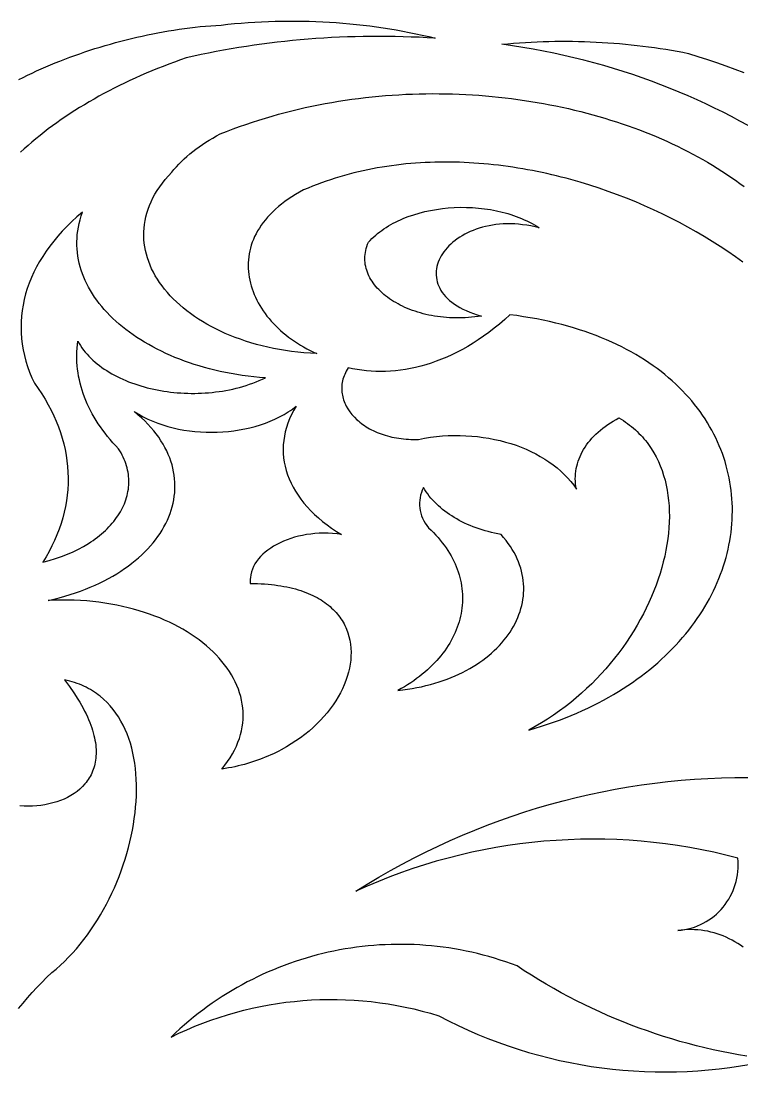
# Model space of a CAD drawing. Extents: x -1145 to -490, y -328 to 327.
# Drawn here: x -1094.1 to -1036.7, y -208.8 to -125.1 of the extents above; entities that cross this region are included whole.
import ezdxf

# ---------------------------------------------------------------- set-up
doc = ezdxf.new("R2010")
doc.units = 0
doc.layers.add('LAYER_1', color=18, linetype='CONTINUOUS')

msp = doc.modelspace()

# ---------------------------------------------------------------- linework, layer by layer
at = {"layer": 'LAYER_1'}
for points in [[(-1094.308, -129.794), (-1093.965, -129.62), (-1093.617, -129.448), (-1093.263, -129.278), (-1092.904, -129.111), (-1092.54, -128.946), (-1092.171, -128.785), (-1091.797, -128.626), (-1091.418, -128.469), (-1091.036, -128.316), (-1090.649, -128.166), (-1090.258, -128.019), (-1089.864, -127.875), (-1089.466, -127.734), (-1089.065, -127.596), (-1088.661, -127.462), (-1088.254, -127.332), (-1087.844, -127.205), (-1087.433, -127.081), (-1087.019, -126.962), (-1086.603, -126.846), (-1086.185, -126.734), (-1085.766, -126.626), (-1085.346, -126.522), (-1084.925, -126.423), (-1084.502, -126.327), (-1084.079, -126.236), (-1083.656, -126.149), (-1083.233, -126.066), (-1082.809, -125.989), (-1082.386, -125.915), (-1081.963, -125.847), (-1081.541, -125.783), (-1081.12, -125.724), (-1080.7, -125.67), (-1080.281, -125.621), (-1079.863, -125.577), (-1079.448, -125.538), (-1079.034, -125.505), (-1078.623, -125.477), (-1078.214, -125.454), (-1077.677, -125.395), (-1077.139, -125.342), (-1076.6, -125.295), (-1076.06, -125.253), (-1075.52, -125.218), (-1074.98, -125.189), (-1074.439, -125.166), (-1073.898, -125.148), (-1073.357, -125.137), (-1072.817, -125.131), (-1072.276, -125.132), (-1071.735, -125.138), (-1071.195, -125.151), (-1070.656, -125.169), (-1070.117, -125.193), (-1069.579, -125.223), (-1069.041, -125.259), (-1068.505, -125.301), (-1067.97, -125.348), (-1067.436, -125.402), (-1066.903, -125.461), (-1066.372, -125.526), (-1065.843, -125.598), (-1065.315, -125.674), (-1064.789, -125.757), (-1064.265, -125.846), (-1063.743, -125.94), (-1063.224, -126.04), (-1062.706, -126.146), (-1062.191, -126.258), (-1061.679, -126.376), (-1061.169, -126.499), (-1061.81, -126.461), (-1062.45, -126.43), (-1063.089, -126.404), (-1063.726, -126.383), (-1064.363, -126.369), (-1064.999, -126.36), (-1065.633, -126.357), (-1066.267, -126.359), (-1066.899, -126.367), (-1067.529, -126.381), (-1068.159, -126.4), (-1068.787, -126.425), (-1069.413, -126.455), (-1070.038, -126.491), (-1070.662, -126.532), (-1071.284, -126.579), (-1071.904, -126.632), (-1072.522, -126.69), (-1073.139, -126.753), (-1073.754, -126.822), (-1074.368, -126.896), (-1074.979, -126.976), (-1075.588, -127.061), (-1076.196, -127.152), (-1076.801, -127.248), (-1077.405, -127.349), (-1078.006, -127.456), (-1078.605, -127.568), (-1079.202, -127.686), (-1079.797, -127.808), (-1080.39, -127.936), (-1080.98, -128.07), (-1081.449, -128.232), (-1081.914, -128.399), (-1082.375, -128.569), (-1082.83, -128.743), (-1083.282, -128.921), (-1083.728, -129.103), (-1084.171, -129.289), (-1084.608, -129.478), (-1085.04, -129.671), (-1085.468, -129.868), (-1085.891, -130.068), (-1086.309, -130.272), (-1086.722, -130.479), (-1087.131, -130.69), (-1087.534, -130.905), (-1087.932, -131.122), (-1088.325, -131.343), (-1088.713, -131.568), (-1089.095, -131.795), (-1089.473, -132.026), (-1089.845, -132.26), (-1090.212, -132.497), (-1090.573, -132.738), (-1090.929, -132.981), (-1091.28, -133.227), (-1091.625, -133.477), (-1091.964, -133.729), (-1092.298, -133.985), (-1092.626, -134.243), (-1092.949, -134.504), (-1093.266, -134.767), (-1093.577, -135.034), (-1093.882, -135.303), (-1094.181, -135.575)], [(-1036.254, -133.46), (-1036.908, -133.098), (-1037.571, -132.743), (-1038.244, -132.397), (-1038.925, -132.058), (-1039.616, -131.728), (-1040.315, -131.406), (-1041.022, -131.093), (-1041.738, -130.789), (-1042.462, -130.493), (-1043.194, -130.207), (-1043.934, -129.929), (-1044.682, -129.661), (-1045.437, -129.403), (-1046.199, -129.154), (-1046.969, -128.915), (-1047.746, -128.686), (-1048.529, -128.468), (-1049.319, -128.259), (-1050.116, -128.061), (-1050.919, -127.873), (-1051.728, -127.697), (-1052.543, -127.531), (-1053.364, -127.376), (-1054.191, -127.232), (-1055.023, -127.1), (-1055.86, -126.98), (-1055.393, -126.937), (-1054.924, -126.898), (-1054.456, -126.864), (-1053.986, -126.834), (-1053.517, -126.808), (-1053.047, -126.787), (-1052.577, -126.77), (-1052.106, -126.757), (-1051.636, -126.748), (-1051.166, -126.744), (-1050.696, -126.744), (-1050.226, -126.748), (-1049.757, -126.756), (-1049.288, -126.768), (-1048.819, -126.785), (-1048.351, -126.806), (-1047.884, -126.831), (-1047.417, -126.861), (-1046.951, -126.894), (-1046.486, -126.932), (-1046.022, -126.974), (-1045.559, -127.02), (-1045.097, -127.071), (-1044.637, -127.125), (-1044.177, -127.184), (-1043.719, -127.247), (-1043.263, -127.314), (-1042.808, -127.386), (-1042.354, -127.461), (-1041.903, -127.541), (-1041.453, -127.624), (-1041.005, -127.712), (-1040.248, -127.948), (-1039.499, -128.19), (-1038.758, -128.439), (-1038.027, -128.695), (-1037.305, -128.957), (-1036.592, -129.225)], [(-1036.663, -144.328), (-1037.255, -143.903), (-1037.859, -143.486), (-1038.475, -143.078), (-1039.103, -142.679), (-1039.742, -142.289), (-1040.391, -141.909), (-1041.051, -141.539), (-1041.721, -141.178), (-1042.4, -140.829), (-1043.088, -140.49), (-1043.785, -140.162), (-1044.49, -139.845), (-1045.203, -139.54), (-1045.922, -139.247), (-1046.649, -138.967), (-1047.382, -138.699), (-1048.121, -138.444), (-1048.866, -138.202), (-1049.616, -137.973), (-1050.37, -137.759), (-1050.749, -137.657), (-1051.129, -137.558), (-1051.51, -137.463), (-1051.892, -137.372), (-1052.274, -137.285), (-1052.658, -137.201), (-1053.042, -137.121), (-1053.426, -137.044), (-1053.812, -136.972), (-1054.198, -136.903), (-1054.584, -136.839), (-1054.971, -136.778), (-1055.359, -136.721), (-1055.746, -136.668), (-1056.134, -136.62), (-1056.523, -136.575), (-1056.911, -136.534), (-1057.3, -136.498), (-1057.689, -136.466), (-1058.077, -136.438), (-1058.466, -136.415), (-1058.855, -136.395), (-1059.243, -136.38), (-1059.632, -136.37), (-1060.02, -136.364), (-1060.408, -136.362), (-1060.795, -136.365), (-1061.182, -136.373), (-1061.569, -136.385), (-1061.955, -136.402), (-1062.34, -136.423), (-1062.725, -136.449), (-1063.11, -136.48), (-1063.493, -136.515), (-1063.876, -136.556), (-1064.258, -136.601), (-1064.639, -136.651), (-1065.019, -136.706), (-1065.398, -136.766), (-1065.776, -136.831), (-1066.153, -136.901), (-1066.529, -136.976), (-1066.904, -137.057), (-1067.277, -137.142), (-1067.649, -137.233), (-1068.02, -137.328), (-1068.389, -137.43), (-1068.757, -137.536), (-1069.123, -137.648), (-1069.488, -137.765), (-1069.851, -137.887), (-1070.212, -138.015), (-1070.572, -138.149), (-1070.93, -138.288), (-1071.286, -138.433), (-1071.639, -138.583), (-1071.966, -138.761), (-1072.279, -138.943), (-1072.579, -139.129), (-1072.865, -139.319), (-1073.138, -139.512), (-1073.398, -139.709), (-1073.644, -139.91), (-1073.878, -140.113), (-1074.099, -140.32), (-1074.308, -140.53), (-1074.504, -140.742), (-1074.687, -140.957), (-1074.859, -141.174), (-1075.018, -141.394), (-1075.165, -141.615), (-1075.301, -141.839), (-1075.425, -142.064), (-1075.537, -142.291), (-1075.639, -142.519), (-1075.728, -142.748), (-1075.807, -142.979), (-1075.875, -143.21), (-1075.932, -143.442), (-1075.978, -143.675), (-1076.013, -143.909), (-1076.038, -144.142), (-1076.053, -144.376), (-1076.058, -144.609), (-1076.052, -144.843), (-1076.037, -145.076), (-1076.012, -145.308), (-1075.977, -145.54), (-1075.933, -145.771), (-1075.879, -146.001), (-1075.817, -146.229), (-1075.745, -146.457), (-1075.664, -146.682), (-1075.574, -146.907), (-1075.476, -147.129), (-1075.369, -147.349), (-1075.254, -147.567), (-1075.13, -147.783), (-1074.998, -147.996), (-1074.859, -148.207), (-1074.711, -148.415), (-1074.556, -148.62), (-1074.393, -148.822), (-1074.222, -149.02), (-1074.045, -149.215), (-1073.86, -149.406), (-1073.668, -149.594), (-1073.469, -149.777), (-1073.263, -149.957), (-1073.05, -150.132), (-1072.832, -150.303), (-1072.606, -150.469), (-1072.375, -150.63), (-1072.137, -150.787), (-1071.893, -150.938), (-1071.644, -151.084), (-1071.389, -151.225), (-1071.128, -151.36), (-1070.862, -151.489), (-1070.59, -151.612), (-1071.104, -151.584), (-1071.611, -151.545), (-1072.111, -151.495), (-1072.603, -151.435), (-1073.088, -151.366), (-1073.566, -151.286), (-1074.035, -151.198), (-1074.496, -151.099), (-1074.949, -150.992), (-1075.394, -150.876), (-1075.83, -150.751), (-1076.258, -150.618), (-1076.676, -150.476), (-1077.086, -150.326), (-1077.486, -150.169), (-1077.877, -150.003), (-1078.258, -149.831), (-1078.629, -149.651), (-1078.991, -149.464), (-1079.342, -149.27), (-1079.683, -149.07), (-1080.014, -148.863), (-1080.334, -148.65), (-1080.643, -148.431), (-1080.941, -148.207), (-1081.228, -147.976), (-1081.503, -147.741), (-1081.768, -147.5), (-1082.02, -147.255), (-1082.26, -147.004), (-1082.489, -146.749), (-1082.705, -146.49), (-1082.909, -146.227), (-1083.101, -145.96), (-1083.279, -145.689), (-1083.445, -145.415), (-1083.597, -145.137), (-1083.737, -144.856), (-1083.863, -144.573), (-1083.975, -144.287), (-1084.074, -143.998), (-1084.158, -143.707), (-1084.229, -143.415), (-1084.285, -143.12), (-1084.327, -142.824), (-1084.354, -142.526), (-1084.366, -142.228), (-1084.364, -141.928), (-1084.346, -141.628), (-1084.313, -141.327), (-1084.264, -141.025), (-1084.199, -140.724), (-1084.119, -140.422), (-1084.023, -140.121), (-1083.91, -139.821), (-1083.782, -139.521), (-1083.636, -139.222), (-1083.474, -138.924), (-1083.295, -138.627), (-1083.099, -138.332), (-1082.885, -138.039), (-1082.655, -137.748), (-1082.406, -137.459), (-1082.14, -137.172), (-1081.959, -136.953), (-1081.769, -136.738), (-1081.571, -136.526), (-1081.364, -136.318), (-1081.149, -136.113), (-1080.926, -135.912), (-1080.695, -135.714), (-1080.457, -135.521), (-1080.21, -135.332), (-1079.956, -135.146), (-1079.695, -134.965), (-1079.426, -134.788), (-1079.15, -134.616), (-1078.867, -134.448), (-1078.577, -134.285), (-1078.28, -134.126), (-1077.771, -133.924), (-1077.261, -133.729), (-1076.748, -133.54), (-1076.233, -133.359), (-1075.716, -133.184), (-1075.197, -133.017), (-1074.676, -132.856), (-1074.154, -132.701), (-1073.63, -132.554), (-1073.105, -132.413), (-1072.578, -132.278), (-1072.05, -132.15), (-1071.521, -132.029), (-1070.991, -131.914), (-1070.46, -131.806), (-1069.928, -131.704), (-1069.395, -131.608), (-1068.861, -131.519), (-1068.327, -131.436), (-1067.793, -131.36), (-1067.258, -131.289), (-1066.723, -131.225), (-1066.188, -131.167), (-1065.652, -131.115), (-1065.117, -131.069), (-1064.582, -131.03), (-1064.047, -130.996), (-1063.512, -130.968), (-1062.978, -130.946), (-1062.445, -130.93), (-1061.912, -130.92), (-1061.38, -130.916), (-1060.848, -130.918), (-1060.318, -130.925), (-1059.789, -130.938), (-1059.261, -130.957), (-1058.734, -130.981), (-1058.208, -131.011), (-1057.684, -131.047), (-1057.162, -131.088), (-1056.641, -131.134), (-1056.122, -131.186), (-1055.605, -131.244), (-1055.09, -131.307), (-1054.577, -131.375), (-1054.066, -131.448), (-1053.557, -131.527), (-1053.051, -131.611), (-1052.547, -131.7), (-1052.046, -131.794), (-1051.548, -131.894), (-1051.052, -131.999), (-1050.559, -132.108), (-1050.069, -132.223), (-1049.583, -132.342), (-1049.099, -132.467), (-1048.619, -132.596), (-1048.142, -132.731), (-1047.669, -132.87), (-1047.199, -133.014), (-1046.733, -133.162), (-1046.27, -133.316), (-1045.812, -133.474), (-1045.358, -133.637), (-1044.908, -133.804), (-1044.461, -133.976), (-1044.02, -134.152), (-1043.582, -134.333), (-1043.15, -134.519), (-1042.721, -134.709), (-1042.298, -134.903), (-1041.879, -135.101), (-1041.465, -135.304), (-1041.057, -135.511), (-1040.653, -135.723), (-1040.255, -135.938), (-1039.861, -136.158), (-1039.474, -136.382), (-1039.092, -136.61), (-1038.715, -136.842), (-1038.344, -137.078), (-1037.979, -137.318), (-1037.62, -137.562), (-1037.267, -137.81), (-1036.92, -138.061), (-1036.58, -138.317)], [(-1094.329, -203.758), (-1093.978, -203.332), (-1093.619, -202.911), (-1093.251, -202.497), (-1092.875, -202.089), (-1092.49, -201.688), (-1092.098, -201.292), (-1091.697, -200.904), (-1091.348, -200.618), (-1091.007, -200.319), (-1090.674, -200.007), (-1090.348, -199.682), (-1090.031, -199.346), (-1089.722, -198.998), (-1089.421, -198.64), (-1089.128, -198.271), (-1088.844, -197.893), (-1088.569, -197.506), (-1088.302, -197.109), (-1088.045, -196.705), (-1087.797, -196.294), (-1087.558, -195.875), (-1087.328, -195.449), (-1087.108, -195.018), (-1086.898, -194.581), (-1086.698, -194.14), (-1086.507, -193.693), (-1086.327, -193.243), (-1086.157, -192.79), (-1085.998, -192.334), (-1085.849, -191.875), (-1085.711, -191.415), (-1085.584, -190.953), (-1085.468, -190.491), (-1085.363, -190.028), (-1085.27, -189.566), (-1085.188, -189.105), (-1085.117, -188.645), (-1085.059, -188.187), (-1085.012, -187.731), (-1084.977, -187.278), (-1084.955, -186.829), (-1084.945, -186.384), (-1084.947, -185.943), (-1084.962, -185.508), (-1084.99, -185.078), (-1085.03, -184.654), (-1085.084, -184.237), (-1085.151, -183.827), (-1085.231, -183.425), (-1085.325, -183.031), (-1085.433, -182.645), (-1085.554, -182.269), (-1085.689, -181.903), (-1085.839, -181.547), (-1086.002, -181.202), (-1086.18, -180.869), (-1086.373, -180.547), (-1086.58, -180.238), (-1086.802, -179.942), (-1087.039, -179.659), (-1087.291, -179.39), (-1087.558, -179.136), (-1087.84, -178.897), (-1087.988, -178.784), (-1088.139, -178.674), (-1088.294, -178.568), (-1088.453, -178.467), (-1088.615, -178.369), (-1088.782, -178.276), (-1088.953, -178.187), (-1089.128, -178.103), (-1089.307, -178.023), (-1089.49, -177.947), (-1089.677, -177.876), (-1089.868, -177.81), (-1090.063, -177.748), (-1090.262, -177.691), (-1090.466, -177.639), (-1090.673, -177.592), (-1090.282, -178.119), (-1089.927, -178.631), (-1089.607, -179.129), (-1089.46, -179.372), (-1089.322, -179.612), (-1089.192, -179.848), (-1089.071, -180.081), (-1088.958, -180.31), (-1088.852, -180.536), (-1088.755, -180.757), (-1088.666, -180.976), (-1088.584, -181.19), (-1088.51, -181.401), (-1088.443, -181.609), (-1088.384, -181.813), (-1088.332, -182.013), (-1088.287, -182.21), (-1088.249, -182.403), (-1088.218, -182.592), (-1088.194, -182.779), (-1088.177, -182.961), (-1088.166, -183.14), (-1088.161, -183.315), (-1088.163, -183.487), (-1088.171, -183.656), (-1088.185, -183.82), (-1088.205, -183.982), (-1088.231, -184.139), (-1088.263, -184.294), (-1088.3, -184.444), (-1088.343, -184.592), (-1088.391, -184.735), (-1088.444, -184.876), (-1088.503, -185.012), (-1088.566, -185.145), (-1088.635, -185.275), (-1088.708, -185.401), (-1088.786, -185.524), (-1088.869, -185.643), (-1088.956, -185.759), (-1089.047, -185.871), (-1089.242, -186.086), (-1089.453, -186.286), (-1089.679, -186.473), (-1089.919, -186.645), (-1090.173, -186.804), (-1090.438, -186.95), (-1090.715, -187.081), (-1091.002, -187.199), (-1091.298, -187.304), (-1091.603, -187.395), (-1091.915, -187.472), (-1092.234, -187.536), (-1092.558, -187.586), (-1092.887, -187.623), (-1093.22, -187.646), (-1093.556, -187.656), (-1093.894, -187.653), (-1094.233, -187.636)], [(-1036.655, -198.881), (-1036.866, -198.729), (-1037.082, -198.584), (-1037.303, -198.448), (-1037.528, -198.32), (-1037.758, -198.201), (-1037.993, -198.09), (-1038.231, -197.988), (-1038.473, -197.895), (-1038.718, -197.811), (-1038.967, -197.737), (-1039.218, -197.671), (-1039.472, -197.615), (-1039.729, -197.568), (-1039.988, -197.531), (-1040.249, -197.503), (-1040.512, -197.486), (-1040.776, -197.478), (-1041.041, -197.481), (-1041.307, -197.494), (-1041.574, -197.517), (-1041.842, -197.55), (-1041.57, -197.523), (-1041.303, -197.482), (-1041.042, -197.428), (-1040.785, -197.361), (-1040.534, -197.281), (-1040.29, -197.189), (-1040.052, -197.086), (-1039.82, -196.971), (-1039.595, -196.844), (-1039.378, -196.708), (-1039.168, -196.561), (-1038.966, -196.404), (-1038.772, -196.238), (-1038.587, -196.062), (-1038.411, -195.878), (-1038.244, -195.686), (-1038.086, -195.486), (-1037.938, -195.278), (-1037.801, -195.062), (-1037.674, -194.84), (-1037.557, -194.612), (-1037.451, -194.377), (-1037.357, -194.137), (-1037.275, -193.891), (-1037.204, -193.641), (-1037.146, -193.386), (-1037.101, -193.127), (-1037.068, -192.864), (-1037.049, -192.597), (-1037.043, -192.328), (-1037.051, -192.056), (-1037.074, -191.782), (-1038.026, -191.54), (-1038.981, -191.319), (-1039.939, -191.12), (-1040.899, -190.942), (-1041.862, -190.785), (-1042.827, -190.649), (-1043.793, -190.534), (-1044.761, -190.44), (-1045.73, -190.367), (-1046.699, -190.315), (-1047.668, -190.285), (-1048.637, -190.275), (-1049.606, -190.286), (-1050.574, -190.318), (-1051.541, -190.371), (-1052.506, -190.444), (-1053.47, -190.539), (-1054.431, -190.654), (-1055.391, -190.79), (-1056.347, -190.947), (-1057.3, -191.124), (-1058.25, -191.322), (-1059.196, -191.541), (-1060.137, -191.78), (-1061.075, -192.04), (-1062.007, -192.32), (-1062.934, -192.621), (-1063.856, -192.942), (-1064.772, -193.284), (-1065.682, -193.646), (-1066.586, -194.029), (-1067.482, -194.431), (-1066.573, -193.863), (-1065.655, -193.313), (-1064.728, -192.78), (-1063.792, -192.265), (-1062.848, -191.768), (-1061.896, -191.288), (-1060.937, -190.827), (-1059.97, -190.384), (-1058.995, -189.959), (-1058.014, -189.553), (-1057.026, -189.165), (-1056.031, -188.795), (-1055.031, -188.443), (-1054.024, -188.11), (-1053.012, -187.796), (-1051.994, -187.501), (-1050.971, -187.224), (-1049.943, -186.966), (-1048.91, -186.727), (-1047.873, -186.507), (-1046.832, -186.306), (-1045.787, -186.124), (-1044.739, -185.961), (-1043.687, -185.818), (-1042.632, -185.694), (-1041.574, -185.589), (-1040.513, -185.504), (-1039.45, -185.438), (-1038.385, -185.392), (-1037.318, -185.366), (-1036.25, -185.359)], [(-1036.347, -207.56), (-1037.022, -207.447), (-1037.694, -207.324), (-1038.364, -207.191), (-1039.032, -207.048), (-1039.697, -206.895), (-1040.36, -206.732), (-1041.02, -206.56), (-1041.677, -206.377), (-1042.331, -206.186), (-1042.982, -205.984), (-1043.63, -205.773), (-1044.275, -205.552), (-1044.917, -205.322), (-1045.555, -205.083), (-1046.19, -204.833), (-1046.821, -204.575), (-1047.448, -204.307), (-1048.071, -204.03), (-1048.691, -203.743), (-1049.306, -203.447), (-1049.917, -203.142), (-1050.524, -202.828), (-1051.127, -202.504), (-1051.725, -202.172), (-1052.318, -201.83), (-1052.907, -201.48), (-1053.491, -201.12), (-1054.07, -200.751), (-1054.644, -200.374), (-1055.09, -200.208), (-1055.538, -200.051), (-1055.987, -199.902), (-1056.438, -199.762), (-1056.89, -199.63), (-1057.343, -199.507), (-1057.798, -199.392), (-1058.253, -199.285), (-1058.71, -199.187), (-1059.167, -199.097), (-1059.625, -199.016), (-1060.084, -198.943), (-1060.543, -198.878), (-1061.003, -198.821), (-1061.463, -198.772), (-1061.923, -198.732), (-1062.383, -198.7), (-1062.843, -198.676), (-1063.304, -198.661), (-1063.764, -198.653), (-1064.223, -198.653), (-1064.682, -198.662), (-1065.141, -198.679), (-1065.599, -198.703), (-1066.056, -198.736), (-1066.513, -198.777), (-1066.968, -198.825), (-1067.423, -198.882), (-1067.876, -198.947), (-1068.328, -199.019), (-1068.779, -199.099), (-1069.228, -199.188), (-1069.675, -199.284), (-1070.121, -199.388), (-1070.565, -199.499), (-1071.008, -199.619), (-1071.448, -199.746), (-1071.886, -199.881), (-1072.322, -200.024), (-1072.755, -200.174), (-1073.186, -200.332), (-1073.615, -200.498), (-1074.041, -200.671), (-1074.464, -200.852), (-1074.884, -201.04), (-1075.301, -201.237), (-1075.716, -201.44), (-1076.127, -201.651), (-1076.535, -201.87), (-1076.939, -202.096), (-1077.34, -202.33), (-1077.737, -202.571), (-1078.131, -202.819), (-1078.521, -203.075), (-1078.907, -203.338), (-1079.289, -203.609), (-1079.667, -203.886), (-1080.04, -204.171), (-1080.41, -204.464), (-1080.775, -204.764), (-1081.135, -205.07), (-1081.491, -205.385), (-1081.841, -205.706), (-1082.188, -206.034), (-1081.563, -205.734), (-1080.934, -205.449), (-1080.299, -205.18), (-1079.658, -204.927), (-1079.014, -204.69), (-1078.365, -204.469), (-1077.711, -204.263), (-1077.054, -204.073), (-1076.394, -203.899), (-1075.73, -203.741), (-1075.063, -203.599), (-1074.393, -203.473), (-1073.721, -203.363), (-1073.047, -203.269), (-1072.371, -203.191), (-1071.694, -203.13), (-1071.015, -203.084), (-1070.336, -203.054), (-1069.655, -203.04), (-1068.974, -203.043), (-1068.294, -203.062), (-1067.613, -203.097), (-1066.933, -203.148), (-1066.253, -203.215), (-1065.575, -203.299), (-1064.898, -203.399), (-1064.222, -203.515), (-1063.548, -203.648), (-1062.877, -203.797), (-1062.208, -203.962), (-1061.542, -204.144), (-1060.879, -204.342), (-1060.11, -204.738), (-1059.335, -205.117), (-1058.552, -205.477), (-1057.763, -205.819), (-1056.968, -206.143), (-1056.168, -206.448), (-1055.361, -206.735), (-1054.55, -207.004), (-1053.733, -207.254), (-1052.912, -207.486), (-1052.086, -207.7), (-1051.257, -207.895), (-1050.424, -208.071), (-1049.587, -208.229), (-1048.748, -208.368), (-1047.906, -208.489), (-1047.061, -208.59), (-1046.214, -208.673), (-1045.366, -208.737), (-1044.515, -208.782), (-1043.664, -208.809), (-1042.812, -208.816), (-1041.959, -208.805), (-1041.106, -208.774), (-1040.254, -208.724), (-1039.401, -208.656), (-1038.549, -208.568), (-1037.698, -208.461), (-1036.849, -208.334), (-1036.001, -208.189)]]:
    msp.add_lwpolyline(points, dxfattribs=at)
for points in [[(-1089.254, -140.362), (-1089.682, -140.728), (-1090.091, -141.101), (-1090.482, -141.48), (-1090.852, -141.865), (-1091.204, -142.257), (-1091.536, -142.654), (-1091.848, -143.056), (-1092.141, -143.463), (-1092.414, -143.875), (-1092.668, -144.292), (-1092.901, -144.712), (-1093.115, -145.137), (-1093.309, -145.565), (-1093.482, -145.996), (-1093.635, -146.43), (-1093.768, -146.867), (-1093.881, -147.306), (-1093.973, -147.747), (-1094.045, -148.19), (-1094.096, -148.634), (-1094.126, -149.08), (-1094.136, -149.526), (-1094.124, -149.973), (-1094.092, -150.42), (-1094.039, -150.867), (-1093.964, -151.314), (-1093.869, -151.76), (-1093.752, -152.205), (-1093.614, -152.649), (-1093.454, -153.091), (-1093.273, -153.532), (-1093.07, -153.97), (-1092.767, -154.392), (-1092.482, -154.819), (-1092.215, -155.249), (-1091.966, -155.682), (-1091.735, -156.118), (-1091.523, -156.557), (-1091.328, -156.999), (-1091.152, -157.444), (-1090.994, -157.89), (-1090.854, -158.339), (-1090.733, -158.789), (-1090.63, -159.24), (-1090.544, -159.693), (-1090.478, -160.147), (-1090.429, -160.602), (-1090.399, -161.058), (-1090.387, -161.513), (-1090.393, -161.969), (-1090.417, -162.425), (-1090.46, -162.88), (-1090.521, -163.335), (-1090.601, -163.789), (-1090.699, -164.242), (-1090.815, -164.694), (-1090.95, -165.144), (-1091.102, -165.592), (-1091.274, -166.039), (-1091.463, -166.483), (-1091.672, -166.925), (-1091.898, -167.364), (-1092.143, -167.801), (-1092.406, -168.234), (-1091.889, -168.095), (-1091.388, -167.941), (-1090.906, -167.772), (-1090.441, -167.59), (-1089.995, -167.394), (-1089.568, -167.185), (-1089.16, -166.964), (-1088.772, -166.731), (-1088.585, -166.611), (-1088.404, -166.488), (-1088.227, -166.362), (-1088.056, -166.234), (-1087.89, -166.103), (-1087.729, -165.97), (-1087.574, -165.835), (-1087.424, -165.697), (-1087.279, -165.557), (-1087.14, -165.415), (-1087.006, -165.272), (-1086.878, -165.126), (-1086.755, -164.978), (-1086.638, -164.828), (-1086.527, -164.677), (-1086.421, -164.524), (-1086.321, -164.37), (-1086.228, -164.214), (-1086.14, -164.056), (-1086.058, -163.897), (-1085.981, -163.737), (-1085.911, -163.576), (-1085.847, -163.413), (-1085.79, -163.25), (-1085.738, -163.085), (-1085.693, -162.92), (-1085.654, -162.753), (-1085.621, -162.586), (-1085.594, -162.418), (-1085.574, -162.25), (-1085.561, -162.081), (-1085.554, -161.911), (-1085.554, -161.741), (-1085.56, -161.571), (-1085.573, -161.4), (-1085.592, -161.23), (-1085.619, -161.059), (-1085.652, -160.888), (-1085.692, -160.717), (-1085.739, -160.546), (-1085.793, -160.375), (-1085.854, -160.205), (-1085.922, -160.035), (-1085.997, -159.865), (-1086.079, -159.696), (-1086.169, -159.527), (-1086.266, -159.359), (-1086.37, -159.192), (-1086.601, -158.951), (-1086.824, -158.707), (-1087.04, -158.461), (-1087.247, -158.213), (-1087.446, -157.962), (-1087.636, -157.709), (-1087.819, -157.454), (-1087.993, -157.196), (-1088.159, -156.937), (-1088.317, -156.676), (-1088.466, -156.413), (-1088.607, -156.148), (-1088.74, -155.882), (-1088.864, -155.614), (-1088.98, -155.344), (-1089.087, -155.073), (-1089.185, -154.801), (-1089.275, -154.528), (-1089.357, -154.253), (-1089.43, -153.978), (-1089.494, -153.701), (-1089.55, -153.423), (-1089.596, -153.145), (-1089.635, -152.866), (-1089.664, -152.586), (-1089.684, -152.306), (-1089.696, -152.025), (-1089.699, -151.744), (-1089.693, -151.462), (-1089.677, -151.18), (-1089.653, -150.898), (-1089.62, -150.616), (-1089.515, -150.8), (-1089.403, -150.98), (-1089.283, -151.156), (-1089.155, -151.329), (-1089.021, -151.498), (-1088.879, -151.663), (-1088.73, -151.824), (-1088.575, -151.981), (-1088.414, -152.135), (-1088.246, -152.284), (-1088.072, -152.43), (-1087.892, -152.571), (-1087.706, -152.708), (-1087.514, -152.842), (-1087.317, -152.971), (-1087.115, -153.096), (-1086.908, -153.217), (-1086.696, -153.334), (-1086.479, -153.446), (-1086.258, -153.554), (-1086.032, -153.658), (-1085.802, -153.758), (-1085.568, -153.853), (-1085.33, -153.943), (-1085.088, -154.03), (-1084.843, -154.111), (-1084.595, -154.188), (-1084.344, -154.261), (-1084.089, -154.329), (-1083.832, -154.392), (-1083.572, -154.451), (-1083.31, -154.505), (-1083.045, -154.555), (-1082.778, -154.599), (-1082.51, -154.639), (-1082.239, -154.674), (-1081.968, -154.704), (-1081.694, -154.729), (-1081.42, -154.749), (-1081.144, -154.764), (-1080.868, -154.774), (-1080.591, -154.779), (-1080.313, -154.779), (-1080.035, -154.774), (-1079.757, -154.764), (-1079.479, -154.749), (-1079.201, -154.728), (-1078.924, -154.702), (-1078.647, -154.671), (-1078.371, -154.635), (-1078.095, -154.593), (-1077.821, -154.546), (-1077.548, -154.493), (-1077.276, -154.435), (-1077.006, -154.371), (-1076.738, -154.302), (-1076.472, -154.227), (-1076.208, -154.147), (-1075.946, -154.061), (-1075.687, -153.97), (-1075.43, -153.872), (-1075.176, -153.769), (-1074.925, -153.661), (-1074.678, -153.546), (-1075.146, -153.508), (-1075.609, -153.462), (-1076.067, -153.408), (-1076.52, -153.347), (-1076.967, -153.278), (-1077.41, -153.202), (-1077.846, -153.119), (-1078.277, -153.028), (-1078.703, -152.931), (-1079.122, -152.826), (-1079.535, -152.715), (-1079.942, -152.598), (-1080.343, -152.474), (-1080.737, -152.343), (-1081.125, -152.206), (-1081.506, -152.064), (-1081.88, -151.915), (-1082.247, -151.76), (-1082.607, -151.599), (-1082.96, -151.433), (-1083.305, -151.261), (-1083.643, -151.084), (-1083.973, -150.902), (-1084.295, -150.714), (-1084.61, -150.522), (-1084.916, -150.324), (-1085.214, -150.122), (-1085.504, -149.915), (-1085.785, -149.703), (-1086.058, -149.487), (-1086.321, -149.267), (-1086.577, -149.042), (-1086.823, -148.813), (-1087.059, -148.581), (-1087.287, -148.344), (-1087.505, -148.104), (-1087.714, -147.86), (-1087.913, -147.613), (-1088.102, -147.363), (-1088.281, -147.109), (-1088.451, -146.852), (-1088.61, -146.592), (-1088.758, -146.329), (-1088.896, -146.064), (-1089.024, -145.795), (-1089.141, -145.525), (-1089.247, -145.252), (-1089.342, -144.976), (-1089.425, -144.699), (-1089.498, -144.42), (-1089.559, -144.138), (-1089.609, -143.855), (-1089.646, -143.57), (-1089.672, -143.284), (-1089.687, -142.996), (-1089.689, -142.707), (-1089.678, -142.417), (-1089.656, -142.125), (-1089.621, -141.833), (-1089.573, -141.54), (-1089.513, -141.247), (-1089.44, -140.952), (-1089.353, -140.657)], [(-1057.487, -148.624), (-1057.747, -148.664), (-1058.005, -148.697), (-1058.262, -148.725), (-1058.518, -148.747), (-1058.773, -148.764), (-1059.026, -148.774), (-1059.277, -148.779), (-1059.527, -148.779), (-1059.775, -148.773), (-1060.021, -148.762), (-1060.265, -148.745), (-1060.506, -148.723), (-1060.746, -148.697), (-1060.982, -148.665), (-1061.216, -148.628), (-1061.447, -148.587), (-1061.675, -148.541), (-1061.899, -148.49), (-1062.121, -148.435), (-1062.339, -148.376), (-1062.554, -148.312), (-1062.765, -148.244), (-1062.972, -148.171), (-1063.175, -148.095), (-1063.374, -148.015), (-1063.569, -147.931), (-1063.759, -147.843), (-1063.945, -147.751), (-1064.126, -147.655), (-1064.303, -147.557), (-1064.474, -147.454), (-1064.641, -147.349), (-1064.802, -147.24), (-1064.958, -147.128), (-1065.109, -147.013), (-1065.254, -146.895), (-1065.393, -146.774), (-1065.526, -146.65), (-1065.654, -146.523), (-1065.775, -146.394), (-1065.89, -146.263), (-1065.998, -146.129), (-1066.1, -145.992), (-1066.195, -145.853), (-1066.283, -145.713), (-1066.365, -145.57), (-1066.439, -145.425), (-1066.506, -145.278), (-1066.565, -145.129), (-1066.617, -144.979), (-1066.662, -144.827), (-1066.698, -144.673), (-1066.727, -144.518), (-1066.747, -144.362), (-1066.759, -144.204), (-1066.763, -144.046), (-1066.758, -143.886), (-1066.745, -143.725), (-1066.723, -143.563), (-1066.692, -143.401), (-1066.652, -143.237), (-1066.603, -143.073), (-1066.544, -142.909), (-1066.476, -142.744), (-1066.341, -142.597), (-1066.2, -142.455), (-1066.053, -142.316), (-1065.902, -142.181), (-1065.745, -142.05), (-1065.583, -141.923), (-1065.416, -141.799), (-1065.245, -141.68), (-1065.069, -141.564), (-1064.889, -141.452), (-1064.704, -141.345), (-1064.515, -141.241), (-1064.323, -141.141), (-1064.126, -141.045), (-1063.926, -140.953), (-1063.723, -140.865), (-1063.516, -140.781), (-1063.306, -140.702), (-1062.878, -140.554), (-1062.438, -140.423), (-1061.989, -140.308), (-1061.531, -140.209), (-1061.067, -140.127), (-1060.596, -140.061), (-1060.121, -140.013), (-1059.642, -139.981), (-1059.161, -139.966), (-1058.679, -139.969), (-1058.197, -139.988), (-1057.717, -140.025), (-1057.239, -140.079), (-1056.765, -140.15), (-1056.296, -140.239), (-1055.834, -140.346), (-1055.605, -140.406), (-1055.379, -140.471), (-1055.155, -140.54), (-1054.933, -140.613), (-1054.714, -140.691), (-1054.497, -140.774), (-1054.283, -140.861), (-1054.072, -140.952), (-1053.864, -141.048), (-1053.66, -141.149), (-1053.458, -141.254), (-1053.261, -141.364), (-1053.067, -141.479), (-1052.877, -141.598), (-1053.215, -141.517), (-1053.548, -141.449), (-1053.877, -141.393), (-1054.202, -141.349), (-1054.521, -141.316), (-1054.836, -141.294), (-1055.145, -141.284), (-1055.449, -141.284), (-1055.747, -141.294), (-1056.04, -141.315), (-1056.326, -141.345), (-1056.606, -141.384), (-1056.88, -141.433), (-1057.147, -141.49), (-1057.407, -141.556), (-1057.66, -141.629), (-1057.906, -141.711), (-1058.144, -141.8), (-1058.374, -141.896), (-1058.597, -141.999), (-1058.812, -142.109), (-1059.018, -142.225), (-1059.216, -142.347), (-1059.405, -142.475), (-1059.585, -142.607), (-1059.756, -142.745), (-1059.918, -142.888), (-1060.07, -143.035), (-1060.213, -143.186), (-1060.345, -143.341), (-1060.468, -143.499), (-1060.58, -143.66), (-1060.681, -143.824), (-1060.772, -143.991), (-1060.852, -144.16), (-1060.921, -144.331), (-1060.978, -144.503), (-1061.024, -144.677), (-1061.058, -144.852), (-1061.08, -145.027), (-1061.09, -145.203), (-1061.087, -145.378), (-1061.072, -145.554), (-1061.044, -145.729), (-1061.003, -145.903), (-1060.949, -146.075), (-1060.882, -146.247), (-1060.801, -146.416), (-1060.706, -146.583), (-1060.597, -146.748), (-1060.474, -146.91), (-1060.336, -147.069), (-1060.184, -147.225), (-1060.017, -147.377), (-1059.835, -147.524), (-1059.638, -147.668), (-1059.425, -147.807), (-1059.197, -147.941), (-1058.953, -148.07), (-1058.693, -148.193), (-1058.416, -148.31), (-1058.123, -148.421), (-1057.814, -148.526)], [(-1068.095, -152.758), (-1068.174, -152.884), (-1068.246, -153.012), (-1068.311, -153.139), (-1068.37, -153.268), (-1068.421, -153.396), (-1068.467, -153.525), (-1068.506, -153.654), (-1068.538, -153.783), (-1068.565, -153.912), (-1068.585, -154.041), (-1068.599, -154.17), (-1068.607, -154.298), (-1068.608, -154.427), (-1068.604, -154.554), (-1068.594, -154.682), (-1068.579, -154.808), (-1068.557, -154.934), (-1068.53, -155.059), (-1068.497, -155.183), (-1068.459, -155.307), (-1068.416, -155.429), (-1068.367, -155.55), (-1068.313, -155.67), (-1068.253, -155.788), (-1068.119, -156.021), (-1067.966, -156.247), (-1067.793, -156.467), (-1067.601, -156.678), (-1067.391, -156.882), (-1067.28, -156.98), (-1067.164, -157.076), (-1067.044, -157.169), (-1066.92, -157.26), (-1066.792, -157.348), (-1066.66, -157.434), (-1066.524, -157.516), (-1066.384, -157.596), (-1066.24, -157.673), (-1066.093, -157.747), (-1065.942, -157.817), (-1065.787, -157.885), (-1065.629, -157.949), (-1065.468, -158.009), (-1065.303, -158.066), (-1065.135, -158.12), (-1064.964, -158.17), (-1064.789, -158.216), (-1064.612, -158.258), (-1064.432, -158.296), (-1064.249, -158.33), (-1064.063, -158.36), (-1063.874, -158.386), (-1063.683, -158.408), (-1063.489, -158.425), (-1063.292, -158.437), (-1063.094, -158.446), (-1062.892, -158.449), (-1062.689, -158.448), (-1062.483, -158.442), (-1062.013, -158.351), (-1061.541, -158.276), (-1061.068, -158.217), (-1060.595, -158.173), (-1060.123, -158.145), (-1059.652, -158.131), (-1059.183, -158.133), (-1058.716, -158.149), (-1058.252, -158.179), (-1057.793, -158.224), (-1057.337, -158.282), (-1056.887, -158.355), (-1056.442, -158.441), (-1056.003, -158.541), (-1055.572, -158.653), (-1055.148, -158.779), (-1054.732, -158.918), (-1054.326, -159.069), (-1053.929, -159.232), (-1053.541, -159.408), (-1053.165, -159.596), (-1052.8, -159.796), (-1052.448, -160.007), (-1052.108, -160.229), (-1051.781, -160.463), (-1051.468, -160.708), (-1051.17, -160.964), (-1050.888, -161.23), (-1050.621, -161.506), (-1050.371, -161.793), (-1050.138, -162.09), (-1049.922, -162.397), (-1049.959, -162.192), (-1049.986, -161.988), (-1050.003, -161.784), (-1050.009, -161.581), (-1050.006, -161.378), (-1049.993, -161.176), (-1049.971, -160.975), (-1049.938, -160.776), (-1049.897, -160.577), (-1049.846, -160.38), (-1049.785, -160.185), (-1049.716, -159.991), (-1049.637, -159.8), (-1049.549, -159.61), (-1049.452, -159.423), (-1049.347, -159.238), (-1049.233, -159.055), (-1049.11, -158.875), (-1048.978, -158.699), (-1048.838, -158.525), (-1048.69, -158.354), (-1048.533, -158.187), (-1048.369, -158.023), (-1048.196, -157.863), (-1048.015, -157.707), (-1047.827, -157.555), (-1047.63, -157.406), (-1047.426, -157.263), (-1047.214, -157.123), (-1046.995, -156.988), (-1046.769, -156.859), (-1046.535, -156.733), (-1046.356, -156.841), (-1046.182, -156.952), (-1046.013, -157.066), (-1045.847, -157.184), (-1045.686, -157.306), (-1045.529, -157.431), (-1045.376, -157.559), (-1045.227, -157.691), (-1045.082, -157.825), (-1044.942, -157.963), (-1044.805, -158.104), (-1044.673, -158.249), (-1044.545, -158.396), (-1044.421, -158.546), (-1044.301, -158.699), (-1044.185, -158.855), (-1043.965, -159.175), (-1043.761, -159.506), (-1043.573, -159.847), (-1043.401, -160.199), (-1043.245, -160.559), (-1043.104, -160.929), (-1042.979, -161.308), (-1042.869, -161.695), (-1042.775, -162.089), (-1042.696, -162.491), (-1042.632, -162.9), (-1042.582, -163.316), (-1042.548, -163.738), (-1042.529, -164.165), (-1042.525, -164.597), (-1042.535, -165.035), (-1042.559, -165.477), (-1042.598, -165.922), (-1042.651, -166.372), (-1042.718, -166.824), (-1042.8, -167.279), (-1042.895, -167.737), (-1043.005, -168.196), (-1043.128, -168.657), (-1043.264, -169.118), (-1043.415, -169.581), (-1043.578, -170.043), (-1043.755, -170.505), (-1043.946, -170.967), (-1044.149, -171.427), (-1044.366, -171.885), (-1044.595, -172.342), (-1044.837, -172.796), (-1045.092, -173.248), (-1045.36, -173.696), (-1045.64, -174.14), (-1045.933, -174.581), (-1046.237, -175.016), (-1046.555, -175.447), (-1046.884, -175.872), (-1047.225, -176.292), (-1047.578, -176.705), (-1047.943, -177.112), (-1048.319, -177.511), (-1048.707, -177.903), (-1049.107, -178.287), (-1049.518, -178.663), (-1049.94, -179.029), (-1050.373, -179.387), (-1050.818, -179.735), (-1051.273, -180.072), (-1051.739, -180.4), (-1052.216, -180.716), (-1052.704, -181.021), (-1053.202, -181.314), (-1053.71, -181.594), (-1053.205, -181.447), (-1052.707, -181.292), (-1052.218, -181.132), (-1051.736, -180.965), (-1051.262, -180.792), (-1050.796, -180.614), (-1050.338, -180.429), (-1049.888, -180.239), (-1049.446, -180.043), (-1049.011, -179.841), (-1048.585, -179.634), (-1048.166, -179.422), (-1047.756, -179.204), (-1047.353, -178.982), (-1046.959, -178.754), (-1046.572, -178.522), (-1046.194, -178.285), (-1045.823, -178.043), (-1045.46, -177.797), (-1045.106, -177.546), (-1044.759, -177.291), (-1044.42, -177.032), (-1044.09, -176.768), (-1043.767, -176.501), (-1043.452, -176.23), (-1043.146, -175.955), (-1042.847, -175.677), (-1042.557, -175.395), (-1042.274, -175.109), (-1042, -174.82), (-1041.733, -174.529), (-1041.475, -174.233), (-1041.225, -173.936), (-1040.983, -173.635), (-1040.749, -173.331), (-1040.523, -173.025), (-1040.305, -172.716), (-1040.095, -172.405), (-1039.894, -172.092), (-1039.7, -171.776), (-1039.515, -171.458), (-1039.337, -171.138), (-1039.168, -170.817), (-1039.007, -170.494), (-1038.854, -170.169), (-1038.71, -169.842), (-1038.573, -169.515), (-1038.445, -169.185), (-1038.325, -168.855), (-1038.213, -168.524), (-1038.109, -168.191), (-1038.013, -167.858), (-1037.926, -167.524), (-1037.847, -167.19), (-1037.776, -166.855), (-1037.713, -166.519), (-1037.659, -166.183), (-1037.612, -165.847), (-1037.574, -165.511), (-1037.544, -165.175), (-1037.523, -164.839), (-1037.51, -164.504), (-1037.504, -164.169), (-1037.508, -163.834), (-1037.519, -163.5), (-1037.539, -163.166), (-1037.567, -162.834), (-1037.604, -162.502), (-1037.648, -162.172), (-1037.701, -161.842), (-1037.763, -161.514), (-1037.832, -161.187), (-1037.91, -160.862), (-1037.996, -160.538), (-1038.091, -160.216), (-1038.194, -159.896), (-1038.305, -159.578), (-1038.425, -159.261), (-1038.553, -158.947), (-1038.69, -158.636), (-1038.834, -158.326), (-1038.988, -158.019), (-1039.149, -157.715), (-1039.319, -157.413), (-1039.498, -157.115), (-1039.685, -156.819), (-1039.88, -156.526), (-1040.083, -156.236), (-1040.296, -155.95), (-1040.516, -155.667), (-1040.745, -155.387), (-1040.982, -155.112), (-1041.228, -154.839), (-1041.483, -154.571), (-1041.746, -154.307), (-1042.017, -154.046), (-1042.297, -153.79), (-1042.585, -153.538), (-1042.882, -153.291), (-1043.187, -153.048), (-1043.501, -152.809), (-1043.823, -152.576), (-1044.154, -152.347), (-1044.493, -152.123), (-1044.841, -151.904), (-1045.197, -151.69), (-1045.562, -151.482), (-1045.936, -151.279), (-1046.318, -151.081), (-1046.708, -150.889), (-1047.107, -150.703), (-1047.515, -150.523), (-1047.932, -150.348), (-1048.356, -150.18), (-1048.79, -150.018), (-1049.232, -149.862), (-1049.683, -149.712), (-1050.142, -149.569), (-1050.61, -149.433), (-1051.087, -149.303), (-1051.572, -149.18), (-1052.066, -149.065), (-1052.568, -148.956), (-1053.08, -148.854), (-1053.599, -148.76), (-1054.128, -148.673), (-1054.665, -148.593), (-1055.211, -148.521), (-1055.63, -148.898), (-1056.049, -149.257), (-1056.469, -149.598), (-1056.89, -149.921), (-1057.311, -150.226), (-1057.732, -150.514), (-1058.153, -150.785), (-1058.574, -151.039), (-1058.995, -151.276), (-1059.414, -151.497), (-1059.833, -151.702), (-1060.251, -151.892), (-1060.668, -152.066), (-1061.083, -152.224), (-1061.497, -152.368), (-1061.909, -152.496), (-1062.319, -152.611), (-1062.726, -152.711), (-1063.132, -152.797), (-1063.534, -152.869), (-1063.934, -152.928), (-1064.331, -152.973), (-1064.725, -153.006), (-1065.116, -153.026), (-1065.502, -153.033), (-1065.886, -153.028), (-1066.265, -153.012), (-1066.64, -152.983), (-1067.011, -152.943), (-1067.377, -152.892), (-1067.738, -152.83)], [(-1078.148, -184.699), (-1077.909, -184.398), (-1077.689, -184.096), (-1077.488, -183.792), (-1077.306, -183.487), (-1077.142, -183.181), (-1076.996, -182.874), (-1076.868, -182.567), (-1076.757, -182.259), (-1076.665, -181.952), (-1076.589, -181.645), (-1076.531, -181.338), (-1076.489, -181.031), (-1076.464, -180.726), (-1076.455, -180.421), (-1076.463, -180.118), (-1076.486, -179.816), (-1076.525, -179.516), (-1076.58, -179.217), (-1076.65, -178.921), (-1076.735, -178.627), (-1076.834, -178.336), (-1076.949, -178.047), (-1077.077, -177.762), (-1077.22, -177.479), (-1077.377, -177.2), (-1077.548, -176.925), (-1077.732, -176.653), (-1077.929, -176.386), (-1078.139, -176.122), (-1078.362, -175.864), (-1078.598, -175.609), (-1078.846, -175.36), (-1079.106, -175.116), (-1079.378, -174.877), (-1079.662, -174.644), (-1079.958, -174.417), (-1080.264, -174.195), (-1080.582, -173.98), (-1080.91, -173.771), (-1081.249, -173.569), (-1081.599, -173.374), (-1081.958, -173.186), (-1082.328, -173.005), (-1082.707, -172.831), (-1083.096, -172.666), (-1083.494, -172.508), (-1083.901, -172.358), (-1084.316, -172.217), (-1084.741, -172.084), (-1085.173, -171.961), (-1085.614, -171.846), (-1086.063, -171.74), (-1086.519, -171.644), (-1086.983, -171.557), (-1087.455, -171.481), (-1087.933, -171.414), (-1088.418, -171.358), (-1088.909, -171.312), (-1089.407, -171.278), (-1089.911, -171.254), (-1090.421, -171.241), (-1090.937, -171.239), (-1091.458, -171.25), (-1091.985, -171.272), (-1091.532, -171.166), (-1091.088, -171.053), (-1090.653, -170.931), (-1090.228, -170.803), (-1089.813, -170.667), (-1089.407, -170.523), (-1089.011, -170.373), (-1088.624, -170.216), (-1088.247, -170.053), (-1087.881, -169.882), (-1087.524, -169.706), (-1087.177, -169.524), (-1086.841, -169.336), (-1086.514, -169.142), (-1086.198, -168.942), (-1085.893, -168.737), (-1085.598, -168.528), (-1085.313, -168.313), (-1085.04, -168.093), (-1084.777, -167.869), (-1084.524, -167.64), (-1084.283, -167.407), (-1084.053, -167.17), (-1083.834, -166.929), (-1083.626, -166.685), (-1083.429, -166.437), (-1083.243, -166.186), (-1083.069, -165.931), (-1082.907, -165.674), (-1082.756, -165.414), (-1082.617, -165.151), (-1082.489, -164.886), (-1082.374, -164.619), (-1082.27, -164.349), (-1082.178, -164.078), (-1082.099, -163.805), (-1082.031, -163.531), (-1081.976, -163.255), (-1081.933, -162.978), (-1081.903, -162.701), (-1081.885, -162.422), (-1081.88, -162.143), (-1081.887, -161.864), (-1081.907, -161.584), (-1081.94, -161.305), (-1081.986, -161.025), (-1082.045, -160.746), (-1082.117, -160.468), (-1082.202, -160.19), (-1082.301, -159.913), (-1082.413, -159.637), (-1082.538, -159.362), (-1082.677, -159.089), (-1082.829, -158.818), (-1082.995, -158.548), (-1083.175, -158.28), (-1083.368, -158.015), (-1083.576, -157.752), (-1083.798, -157.491), (-1084.033, -157.233), (-1084.283, -156.979), (-1084.547, -156.727), (-1084.826, -156.478), (-1085.119, -156.233), (-1084.771, -156.447), (-1084.41, -156.645), (-1084.037, -156.829), (-1083.653, -156.997), (-1083.258, -157.151), (-1082.855, -157.29), (-1082.442, -157.414), (-1082.023, -157.523), (-1081.597, -157.618), (-1081.166, -157.698), (-1080.73, -157.763), (-1080.29, -157.813), (-1079.848, -157.849), (-1079.404, -157.87), (-1078.96, -157.877), (-1078.515, -157.869), (-1078.072, -157.846), (-1077.632, -157.809), (-1077.194, -157.758), (-1076.76, -157.692), (-1076.332, -157.612), (-1075.909, -157.518), (-1075.493, -157.409), (-1075.085, -157.286), (-1074.687, -157.149), (-1074.297, -156.997), (-1073.919, -156.831), (-1073.553, -156.652), (-1073.199, -156.458), (-1072.858, -156.25), (-1072.694, -156.14), (-1072.533, -156.028), (-1072.376, -155.911), (-1072.223, -155.792), (-1072.422, -156.126), (-1072.601, -156.464), (-1072.758, -156.804), (-1072.894, -157.145), (-1073.008, -157.489), (-1073.102, -157.833), (-1073.175, -158.179), (-1073.227, -158.524), (-1073.259, -158.87), (-1073.27, -159.216), (-1073.261, -159.561), (-1073.232, -159.905), (-1073.183, -160.248), (-1073.114, -160.589), (-1073.025, -160.928), (-1072.917, -161.264), (-1072.789, -161.598), (-1072.641, -161.928), (-1072.475, -162.255), (-1072.289, -162.578), (-1072.084, -162.897), (-1071.86, -163.211), (-1071.618, -163.52), (-1071.357, -163.823), (-1071.077, -164.121), (-1070.779, -164.413), (-1070.463, -164.698), (-1070.129, -164.977), (-1069.777, -165.248), (-1069.407, -165.511), (-1069.019, -165.767), (-1068.614, -166.014), (-1068.974, -165.968), (-1069.333, -165.936), (-1069.689, -165.917), (-1070.041, -165.913), (-1070.39, -165.922), (-1070.734, -165.944), (-1071.073, -165.979), (-1071.406, -166.026), (-1071.732, -166.085), (-1072.051, -166.156), (-1072.362, -166.238), (-1072.665, -166.331), (-1072.958, -166.434), (-1073.242, -166.547), (-1073.514, -166.671), (-1073.776, -166.803), (-1074.025, -166.945), (-1074.262, -167.096), (-1074.486, -167.255), (-1074.696, -167.422), (-1074.891, -167.596), (-1075.071, -167.778), (-1075.235, -167.967), (-1075.382, -168.162), (-1075.513, -168.364), (-1075.625, -168.572), (-1075.718, -168.785), (-1075.793, -169.003), (-1075.847, -169.226), (-1075.881, -169.453), (-1075.89, -169.568), (-1075.894, -169.685), (-1075.892, -169.802), (-1075.884, -169.92), (-1075.59, -169.922), (-1075.302, -169.929), (-1075.019, -169.941), (-1074.743, -169.958), (-1074.472, -169.978), (-1074.207, -170.004), (-1073.948, -170.033), (-1073.695, -170.067), (-1073.448, -170.105), (-1073.206, -170.148), (-1072.97, -170.194), (-1072.739, -170.244), (-1072.515, -170.299), (-1072.295, -170.357), (-1072.082, -170.419), (-1071.874, -170.485), (-1071.672, -170.554), (-1071.475, -170.627), (-1071.284, -170.704), (-1071.098, -170.784), (-1070.918, -170.867), (-1070.743, -170.954), (-1070.573, -171.044), (-1070.409, -171.137), (-1070.25, -171.233), (-1070.097, -171.332), (-1069.949, -171.435), (-1069.806, -171.54), (-1069.669, -171.648), (-1069.537, -171.759), (-1069.41, -171.872), (-1069.288, -171.988), (-1069.171, -172.107), (-1069.06, -172.228), (-1068.953, -172.351), (-1068.852, -172.477), (-1068.756, -172.605), (-1068.665, -172.736), (-1068.579, -172.868), (-1068.498, -173.002), (-1068.422, -173.139), (-1068.351, -173.277), (-1068.285, -173.418), (-1068.223, -173.56), (-1068.116, -173.849), (-1068.027, -174.144), (-1067.958, -174.445), (-1067.907, -174.752), (-1067.876, -175.062), (-1067.863, -175.377), (-1067.868, -175.696), (-1067.892, -176.017), (-1067.933, -176.341), (-1067.993, -176.667), (-1068.07, -176.993), (-1068.164, -177.321), (-1068.276, -177.649), (-1068.405, -177.976), (-1068.551, -178.302), (-1068.713, -178.627), (-1068.892, -178.949), (-1069.087, -179.269), (-1069.298, -179.586), (-1069.525, -179.899), (-1069.768, -180.208), (-1070.026, -180.512), (-1070.299, -180.81), (-1070.588, -181.102), (-1070.891, -181.388), (-1071.21, -181.667), (-1071.543, -181.937), (-1071.89, -182.2), (-1072.251, -182.454), (-1072.626, -182.699), (-1073.015, -182.933), (-1073.418, -183.157), (-1073.624, -183.265), (-1073.834, -183.37), (-1074.047, -183.473), (-1074.263, -183.572), (-1074.483, -183.668), (-1074.705, -183.761), (-1074.931, -183.851), (-1075.16, -183.938), (-1075.393, -184.021), (-1075.628, -184.101), (-1075.866, -184.178), (-1076.108, -184.251), (-1076.353, -184.32), (-1076.6, -184.386), (-1076.851, -184.448), (-1077.105, -184.506), (-1077.361, -184.56), (-1077.621, -184.611), (-1077.883, -184.657)], [(-1062.098, -162.277), (-1062.19, -162.478), (-1062.266, -162.68), (-1062.326, -162.884), (-1062.371, -163.089), (-1062.399, -163.295), (-1062.412, -163.501), (-1062.41, -163.707), (-1062.391, -163.913), (-1062.357, -164.118), (-1062.308, -164.321), (-1062.244, -164.522), (-1062.163, -164.721), (-1062.068, -164.918), (-1061.958, -165.111), (-1061.832, -165.301), (-1061.691, -165.486), (-1061.489, -165.678), (-1061.294, -165.871), (-1061.108, -166.068), (-1060.93, -166.266), (-1060.759, -166.466), (-1060.597, -166.669), (-1060.442, -166.873), (-1060.296, -167.079), (-1060.157, -167.287), (-1060.027, -167.497), (-1059.904, -167.708), (-1059.789, -167.92), (-1059.681, -168.134), (-1059.582, -168.349), (-1059.49, -168.565), (-1059.406, -168.782), (-1059.33, -169), (-1059.262, -169.219), (-1059.201, -169.439), (-1059.148, -169.659), (-1059.103, -169.88), (-1059.065, -170.101), (-1059.035, -170.323), (-1059.013, -170.544), (-1058.998, -170.766), (-1058.991, -170.988), (-1058.991, -171.21), (-1058.999, -171.431), (-1059.014, -171.653), (-1059.037, -171.873), (-1059.067, -172.094), (-1059.105, -172.314), (-1059.15, -172.533), (-1059.203, -172.751), (-1059.263, -172.969), (-1059.33, -173.185), (-1059.405, -173.4), (-1059.487, -173.615), (-1059.577, -173.827), (-1059.673, -174.039), (-1059.778, -174.249), (-1059.889, -174.457), (-1060.007, -174.664), (-1060.133, -174.869), (-1060.266, -175.072), (-1060.407, -175.273), (-1060.554, -175.472), (-1060.709, -175.669), (-1060.87, -175.863), (-1061.039, -176.055), (-1061.215, -176.245), (-1061.398, -176.432), (-1061.588, -176.616), (-1061.785, -176.797), (-1061.989, -176.976), (-1062.2, -177.151), (-1062.419, -177.324), (-1062.644, -177.493), (-1062.876, -177.659), (-1063.115, -177.821), (-1063.361, -177.98), (-1063.613, -178.136), (-1063.873, -178.288), (-1064.139, -178.435), (-1063.75, -178.392), (-1063.367, -178.34), (-1062.99, -178.281), (-1062.619, -178.213), (-1062.255, -178.138), (-1061.897, -178.055), (-1061.545, -177.964), (-1061.2, -177.867), (-1060.862, -177.762), (-1060.531, -177.65), (-1060.207, -177.532), (-1059.889, -177.407), (-1059.579, -177.275), (-1059.277, -177.138), (-1058.982, -176.994), (-1058.694, -176.844), (-1058.414, -176.689), (-1058.141, -176.528), (-1057.877, -176.362), (-1057.62, -176.19), (-1057.372, -176.014), (-1057.132, -175.832), (-1056.9, -175.646), (-1056.677, -175.455), (-1056.462, -175.26), (-1056.255, -175.06), (-1056.058, -174.857), (-1055.869, -174.65), (-1055.69, -174.438), (-1055.519, -174.224), (-1055.358, -174.006), (-1055.206, -173.785), (-1055.063, -173.56), (-1054.93, -173.333), (-1054.806, -173.103), (-1054.693, -172.871), (-1054.589, -172.636), (-1054.495, -172.399), (-1054.411, -172.16), (-1054.338, -171.919), (-1054.274, -171.676), (-1054.222, -171.432), (-1054.179, -171.186), (-1054.148, -170.939), (-1054.127, -170.692), (-1054.117, -170.443), (-1054.118, -170.193), (-1054.13, -169.943), (-1054.153, -169.693), (-1054.188, -169.443), (-1054.233, -169.192), (-1054.291, -168.942), (-1054.36, -168.692), (-1054.441, -168.442), (-1054.534, -168.193), (-1054.639, -167.945), (-1054.755, -167.698), (-1054.884, -167.452), (-1055.026, -167.207), (-1055.18, -166.964), (-1055.346, -166.722), (-1055.525, -166.483), (-1055.716, -166.245), (-1055.921, -166.009), (-1056.182, -165.962), (-1056.439, -165.909), (-1056.694, -165.851), (-1056.945, -165.788), (-1057.192, -165.72), (-1057.437, -165.647), (-1057.677, -165.57), (-1057.913, -165.487), (-1058.146, -165.4), (-1058.374, -165.308), (-1058.599, -165.211), (-1058.819, -165.11), (-1059.034, -165.005), (-1059.245, -164.896), (-1059.451, -164.782), (-1059.652, -164.664), (-1059.848, -164.542), (-1060.039, -164.416), (-1060.225, -164.286), (-1060.405, -164.152), (-1060.58, -164.015), (-1060.749, -163.873), (-1060.912, -163.729), (-1061.069, -163.58), (-1061.22, -163.429), (-1061.365, -163.274), (-1061.504, -163.115), (-1061.636, -162.954), (-1061.762, -162.789), (-1061.881, -162.622), (-1061.993, -162.451)]]:
    msp.add_lwpolyline(points, close=True, dxfattribs=at)

doc.saveas('drawing.dxf')
